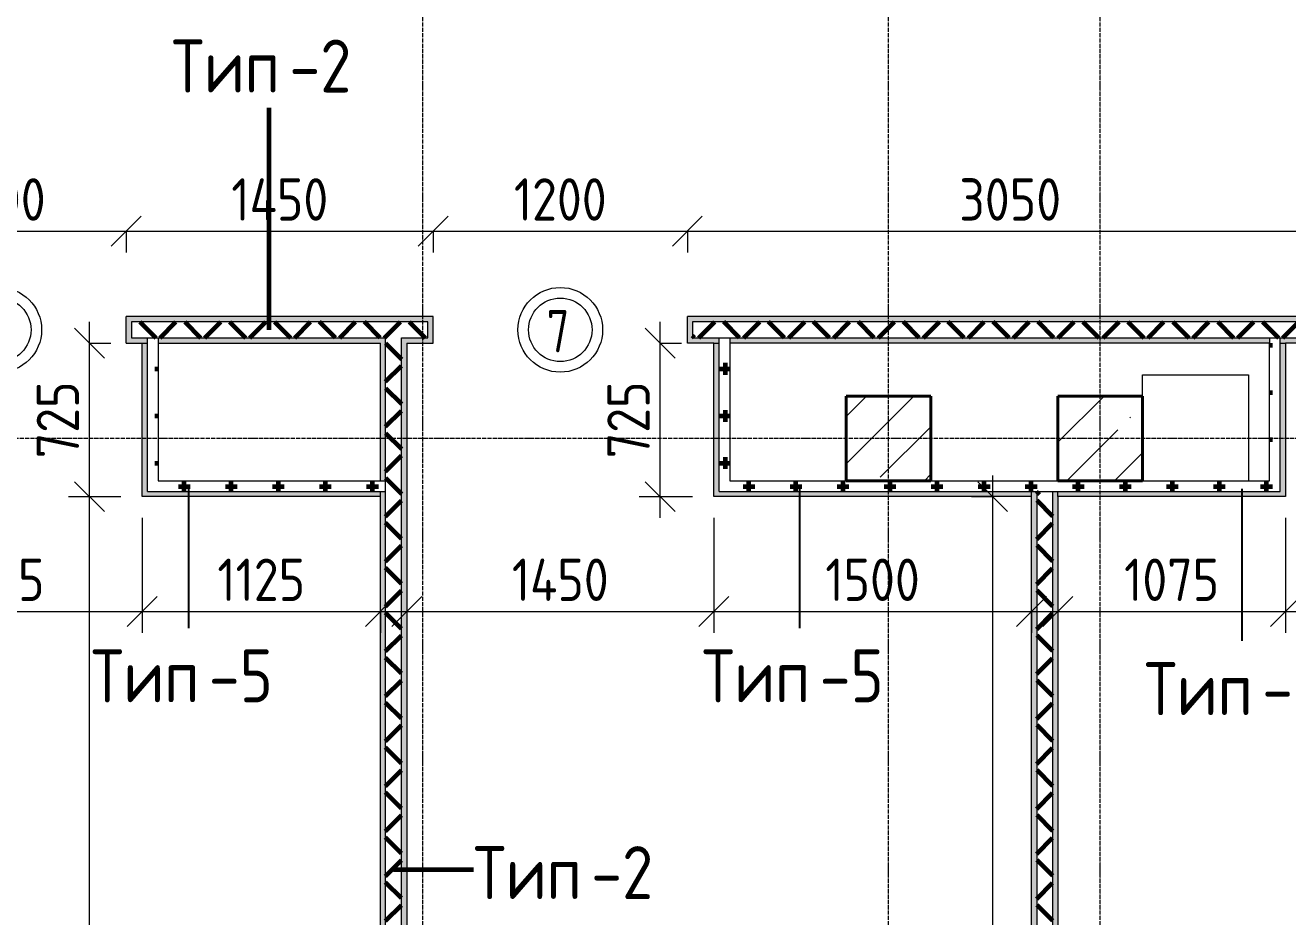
# Model space of a CAD drawing. Header units: millimetres. Extents: x -60946 to 138510, y -262288 to 24501.
# Drawn here: x 12007 to 17970, y -52118 to -47910 of the extents above; entities that cross this region are included whole.
import ezdxf

# ---------------------------------------------------------------- set-up
doc = ezdxf.new("R2010")
doc.units = ezdxf.units.MM
doc.linetypes.add('ADSK_Линия сетки', pattern=[25, 20, -2.5, 0, -2.5])
for name, color, linetype, lineweight in [('2)Тип-2', 3, 'Continuous', 60), ('2)Тип-5', 1, 'Continuous', 60), ('Марки дверей', 7, 'Continuous', 20), ('Несущие колонны', 7, 'Continuous', 18), ('Оси', 7, 'Continuous', 9), ('Перекрытие', 7, 'Continuous', 18), ('Размеры', 7, 'Continuous', 9), ('Стены несущие', 7, 'Continuous', 30), ('Стены отделка', 7, 'Continuous', 30), ('Стены штриховка', 7, 'Continuous', 9)]:
    doc.layers.add(name, color=color, linetype=linetype, lineweight=lineweight)
doc.styles.add('GOST Common_3', font='', dxfattribs={"width": 0.9, "height": 200})
doc.styles.add('GOST Common_B', font='', dxfattribs={"width": 0.8, "height": 200})
doc.styles.get('GOST Common_3').set_extended_font_data('GOST Common')
doc.styles.get('GOST Common_B').set_extended_font_data('GOST Common', bold=True)
doc.dimstyles.new('ADSK_Основной_2_0_2', dxfattribs={"dimscale": 304.8, "dimtxt": 201.142999, "dimasz": 0.463911, "dimexe": 0.328084, "dimexo": 0.328084, "dimgap": 0.164042, "dimtad": 1, "dimdec": 3, "dimrnd": 0.001, "dimdsep": 46, "dimtxsty": 'GOST Common_3', "dimblk1": 'OBLIQUE', "dimblk2": 'OBLIQUE', "dimsah": 1, "dimcen": 0.09, "dimdle": 0.328084, "dimazin": 2, "dimtfac": 1, "dimtdec": 4, "dimtix": 1, "dimtmove": 0, "dimatfit": 3, "dimfxl": 1, "dimtvp": 1, "dimtolj": 1, "dimtzin": 0, "dimlwd": 20, "dimlwe": 20, "dimarcsym": 2})
pattern_1 = [(45, (1283.93, -48864.63), (-224.5064, 224.5064), []), (45, (1508.44, -48864.63), (-224.5064, 224.5064), [396.875, -79.375, 3.353, -76.022])]
pattern_2 = [(45, (1283.93, -48864.63), (-106.066, 106.066), []), (135, (1283.93, -48864.63), (-106.066, -106.066), [])]
pattern_3 = [(0, (1283.93, -48864.63), (111.125, 111.125), [55.562, -166.687]), (90, (1311.72, -48892.41), (-111.125, 111.125), [55.562, -166.687])]

# ---------------------------------------------------------------- blocks, each defined once
blk = doc.blocks.new('ADSK_КолоннаЖБ_Прямоугольная - 400x400 мм-1807143-Кладочный план 1-го этажа')
at = {"layer": 'Несущие колонны', "lineweight": 40}
for p, q in [((-200, 200), (200, 200)), ((-200, -200), (-200, 200)), ((200, 200), (200, -200)), ((200, -200), (-200, -200))]:
    blk.add_line(p, q, dxfattribs=at)
blk = doc.blocks.new('М_двери1 - Марка экземпляра 2-3719212-Кладочный план 1-го этажа')
at = {"layer": 'Марки дверей'}
for radius in [2, 1.5]:
    blk.add_circle((0, 0), radius, dxfattribs=at)
blk = doc.blocks.new('_Oblique')
at = {"color": 0, "linetype": 'ByBlock', "lineweight": -2}
blk.add_line((-0.5, -0.5), (0.5, 0.5), dxfattribs=at)
blk = doc.blocks.new('*D3967')
at = {"layer": 'Defpoints', "color": 0, "transparency": 16777216}
for p in [(11283.9, -48781.9), (12483.9, -48781.9), (12483.9, -48881.9)]:
    blk.add_point(p, dxfattribs=at)
at = {"layer": 'Размеры', "color": 0, "lineweight": 20, "transparency": 16777216}
for p, q in [((11183.9, -48881.9), (12583.9, -48881.9)), ((11283.9, -48881.9), (11283.9, -48981.9)), ((12483.9, -48881.9), (12483.9, -48981.9))]:
    blk.add_line(p, q, dxfattribs=at)
at = {"layer": 'Размеры', "color": 0, "lineweight": 20, "transparency": 16777216, "xscale": 141.4, "yscale": 141.4, "zscale": 141.4, "rotation": 180}
blk.add_blockref('_Oblique', (11283.9, -48881.9), dxfattribs=at)
at = {"layer": 'Размеры', "color": 0, "lineweight": 20, "transparency": 16777216, "xscale": 141.4, "yscale": 141.4, "zscale": 141.4}
blk.add_blockref('_Oblique', (12483.9, -48881.9), dxfattribs=at)
at = {"layer": 'Размеры', "color": 0, "lineweight": 9, "transparency": 16777216, "insert": (11883.9, -48731.9), "char_height": 200, "width": 560.473, "attachment_point": 5, "style": 'GOST Common_3'}
blk.add_mtext('\\A1;1200', dxfattribs=at)
blk = doc.blocks.new('*D3968')
at = {"layer": 'Defpoints', "color": 0, "transparency": 16777216}
for p in [(12483.9, -48781.9), (13933.9, -48781.9), (13933.9, -48881.9)]:
    blk.add_point(p, dxfattribs=at)
at = {"layer": 'Размеры', "color": 0, "lineweight": 20, "transparency": 16777216}
for p, q in [((12383.9, -48881.9), (14033.9, -48881.9)), ((12483.9, -48881.9), (12483.9, -48981.9)), ((13933.9, -48881.9), (13933.9, -48981.9))]:
    blk.add_line(p, q, dxfattribs=at)
at = {"layer": 'Размеры', "color": 0, "lineweight": 20, "transparency": 16777216, "xscale": 141.4, "yscale": 141.4, "zscale": 141.4, "rotation": 180}
blk.add_blockref('_Oblique', (12483.9, -48881.9), dxfattribs=at)
at = {"layer": 'Размеры', "color": 0, "lineweight": 20, "transparency": 16777216, "xscale": 141.4, "yscale": 141.4, "zscale": 141.4}
blk.add_blockref('_Oblique', (13933.9, -48881.9), dxfattribs=at)
at = {"layer": 'Размеры', "color": 0, "lineweight": 9, "transparency": 16777216, "insert": (13208.9, -48731.9), "char_height": 200, "width": 580.928, "attachment_point": 5, "style": 'GOST Common_3'}
blk.add_mtext('\\A1;1450', dxfattribs=at)
blk = doc.blocks.new('*D3969')
at = {"layer": 'Defpoints', "color": 0, "transparency": 16777216}
for p in [(13933.9, -48781.9), (15133.9, -48781.9), (15133.9, -48881.9)]:
    blk.add_point(p, dxfattribs=at)
at = {"layer": 'Размеры', "color": 0, "lineweight": 20, "transparency": 16777216}
for p, q in [((13833.9, -48881.9), (15233.9, -48881.9)), ((13933.9, -48881.9), (13933.9, -48981.9)), ((15133.9, -48881.9), (15133.9, -48981.9))]:
    blk.add_line(p, q, dxfattribs=at)
at = {"layer": 'Размеры', "color": 0, "lineweight": 20, "transparency": 16777216, "xscale": 141.4, "yscale": 141.4, "zscale": 141.4, "rotation": 180}
blk.add_blockref('_Oblique', (13933.9, -48881.9), dxfattribs=at)
at = {"layer": 'Размеры', "color": 0, "lineweight": 20, "transparency": 16777216, "xscale": 141.4, "yscale": 141.4, "zscale": 141.4}
blk.add_blockref('_Oblique', (15133.9, -48881.9), dxfattribs=at)
at = {"layer": 'Размеры', "color": 0, "lineweight": 9, "transparency": 16777216, "insert": (14533.9, -48731.9), "char_height": 200, "width": 560.473, "attachment_point": 5, "style": 'GOST Common_3'}
blk.add_mtext('\\A1;1200', dxfattribs=at)
blk = doc.blocks.new('*D3970')
at = {"layer": 'Defpoints', "color": 0, "transparency": 16777216}
for p in [(15133.9, -48781.9), (18183.9, -48781.9), (18183.9, -48881.9)]:
    blk.add_point(p, dxfattribs=at)
at = {"layer": 'Размеры', "color": 0, "lineweight": 20, "transparency": 16777216}
for p, q in [((15033.9, -48881.9), (18283.9, -48881.9)), ((15133.9, -48881.9), (15133.9, -48981.9)), ((18183.9, -48881.9), (18183.9, -48981.9))]:
    blk.add_line(p, q, dxfattribs=at)
at = {"layer": 'Размеры', "color": 0, "lineweight": 20, "transparency": 16777216, "xscale": 141.4, "yscale": 141.4, "zscale": 141.4, "rotation": 180}
blk.add_blockref('_Oblique', (15133.9, -48881.9), dxfattribs=at)
at = {"layer": 'Размеры', "color": 0, "lineweight": 20, "transparency": 16777216, "xscale": 141.4, "yscale": 141.4, "zscale": 141.4}
blk.add_blockref('_Oblique', (18183.9, -48881.9), dxfattribs=at)
at = {"layer": 'Размеры', "color": 0, "lineweight": 9, "transparency": 16777216, "insert": (16658.9, -48731.9), "char_height": 200, "width": 605.475, "attachment_point": 5, "style": 'GOST Common_3'}
blk.add_mtext('\\A1;3050', dxfattribs=at)
blk = doc.blocks.new('*D4005')
at = {"layer": 'Defpoints', "color": 0, "transparency": 16777216}
for p in [(11183.9, -50134.7), (12558.9, -50134.7), (12558.9, -50677)]:
    blk.add_point(p, dxfattribs=at)
at = {"layer": 'Размеры', "color": 0, "lineweight": 20, "transparency": 16777216}
for p, q in [((11183.9, -50234.7), (11183.9, -50777)), ((12558.9, -50234.7), (12558.9, -50777)), ((11083.9, -50677), (12658.9, -50677))]:
    blk.add_line(p, q, dxfattribs=at)
at = {"layer": 'Размеры', "color": 0, "lineweight": 20, "transparency": 16777216, "xscale": 141.4, "yscale": 141.4, "zscale": 141.4, "rotation": 180}
blk.add_blockref('_Oblique', (11183.9, -50677), dxfattribs=at)
at = {"layer": 'Размеры', "color": 0, "lineweight": 20, "transparency": 16777216, "xscale": 141.4, "yscale": 141.4, "zscale": 141.4}
blk.add_blockref('_Oblique', (12558.9, -50677), dxfattribs=at)
at = {"layer": 'Размеры', "color": 0, "lineweight": 9, "transparency": 16777216, "insert": (11871.4, -50527), "char_height": 200, "width": 560.473, "attachment_point": 5, "style": 'GOST Common_3'}
blk.add_mtext('\\A1;1375', dxfattribs=at)
blk = doc.blocks.new('*D4006')
at = {"layer": 'Defpoints', "color": 0, "transparency": 16777216}
for p in [(12558.9, -50134.7), (13683.9, -50577.1), (13683.9, -50677)]:
    blk.add_point(p, dxfattribs=at)
at = {"layer": 'Размеры', "color": 0, "lineweight": 20, "transparency": 16777216}
for p, q in [((12558.9, -50234.7), (12558.9, -50777)), ((12458.9, -50677), (13783.9, -50677)), ((13683.9, -50677.1), (13683.9, -50777))]:
    blk.add_line(p, q, dxfattribs=at)
at = {"layer": 'Размеры', "color": 0, "lineweight": 20, "transparency": 16777216, "xscale": 141.4, "yscale": 141.4, "zscale": 141.4, "rotation": 180}
blk.add_blockref('_Oblique', (12558.9, -50677), dxfattribs=at)
at = {"layer": 'Размеры', "color": 0, "lineweight": 20, "transparency": 16777216, "xscale": 141.4, "yscale": 141.4, "zscale": 141.4}
blk.add_blockref('_Oblique', (13683.9, -50677), dxfattribs=at)
at = {"layer": 'Размеры', "color": 0, "lineweight": 9, "transparency": 16777216, "insert": (13121.4, -50527), "char_height": 200, "width": 515.472, "attachment_point": 5, "style": 'GOST Common_3'}
blk.add_mtext('\\A1;1125', dxfattribs=at)
blk = doc.blocks.new('*D4012')
at = {"layer": 'Defpoints', "color": 0, "transparency": 16777216}
for p in [(12310.7, -50134.7), (12558.9, -50134.7), (13433.9, -54759.7)]:
    blk.add_point(p, dxfattribs=at)
at = {"layer": 'Размеры', "color": 0, "lineweight": 20, "transparency": 16777216}
for p, q in [((12310.7, -54859.7), (12310.7, -50034.7)), ((12458.9, -50134.7), (12210.7, -50134.7)), ((13333.9, -54759.7), (12210.7, -54759.7))]:
    blk.add_line(p, q, dxfattribs=at)
at = {"layer": 'Размеры', "color": 0, "lineweight": 20, "transparency": 16777216, "xscale": 141.4, "yscale": 141.4, "zscale": 141.4}
for p, rotation in [((12310.7, -50134.7), 90), ((12310.7, -54759.7), 270)]:
    blk.add_blockref('_Oblique', p, dxfattribs=dict(at, rotation=rotation))
at = {"layer": 'Размеры', "color": 0, "lineweight": 9, "transparency": 16777216, "insert": (12160.7, -52447.2), "char_height": 200, "width": 625.93, "attachment_point": 5, "rotation": 90, "style": 'GOST Common_3'}
blk.add_mtext('\\A1;4625', dxfattribs=at)
blk = doc.blocks.new('*D4013')
at = {"layer": 'Defpoints', "color": 0, "transparency": 16777216}
for p in [(12210.7, -49409.7), (12310.7, -49409.7), (12558.9, -50134.7)]:
    blk.add_point(p, dxfattribs=at)
at = {"layer": 'Размеры', "color": 0, "lineweight": 20, "transparency": 16777216}
for p, q in [((12310.7, -50234.7), (12310.7, -49309.7)), ((12310.7, -49409.7), (12410.7, -49409.7)), ((12458.9, -50134.7), (12210.7, -50134.7))]:
    blk.add_line(p, q, dxfattribs=at)
at = {"layer": 'Размеры', "color": 0, "lineweight": 20, "transparency": 16777216, "xscale": 141.4, "yscale": 141.4, "zscale": 141.4}
for p, rotation in [((12310.7, -49409.7), 90), ((12310.7, -50134.7), 270)]:
    blk.add_blockref('_Oblique', p, dxfattribs=dict(at, rotation=rotation))
at = {"layer": 'Размеры', "color": 0, "lineweight": 9, "transparency": 16777216, "insert": (12160.7, -49772.2), "char_height": 200, "width": 454.106, "attachment_point": 5, "rotation": 90, "style": 'GOST Common_3'}
blk.add_mtext('\\A1;725', dxfattribs=at)
blk = doc.blocks.new('*D4022')
at = {"layer": 'Defpoints', "color": 0, "transparency": 16777216}
for p in [(16675.9, -50134.7), (16576, -54759.7), (16675.9, -54759.7)]:
    blk.add_point(p, dxfattribs=at)
at = {"layer": 'Размеры', "color": 0, "lineweight": 20, "transparency": 16777216}
for p, q in [((16576, -50034.7), (16576, -54859.7)), ((16575.9, -50134.7), (16476, -50134.7)), ((16575.9, -54759.7), (16476, -54759.7))]:
    blk.add_line(p, q, dxfattribs=at)
at = {"layer": 'Размеры', "color": 0, "lineweight": 20, "transparency": 16777216, "xscale": 141.4, "yscale": 141.4, "zscale": 141.4}
for p, rotation in [((16576, -50134.7), 90), ((16576, -54759.7), 270)]:
    blk.add_blockref('_Oblique', p, dxfattribs=dict(at, rotation=rotation))
at = {"layer": 'Размеры', "color": 0, "lineweight": 9, "transparency": 16777216, "insert": (16426, -52447.2), "char_height": 200, "width": 625.93, "attachment_point": 5, "rotation": 90, "style": 'GOST Common_3'}
blk.add_mtext('\\A1;4625', dxfattribs=at)
blk = doc.blocks.new('*D4023')
at = {"layer": 'Defpoints', "color": 0, "transparency": 16777216}
for p in [(14906, -49409.7), (15006, -49409.7), (15258.9, -50134.7)]:
    blk.add_point(p, dxfattribs=at)
at = {"layer": 'Размеры', "color": 0, "lineweight": 20, "transparency": 16777216}
for p, q in [((15006, -50234.7), (15006, -49309.7)), ((15006, -49409.7), (15106, -49409.7)), ((15158.9, -50134.7), (14906, -50134.7))]:
    blk.add_line(p, q, dxfattribs=at)
at = {"layer": 'Размеры', "color": 0, "lineweight": 20, "transparency": 16777216, "xscale": 141.4, "yscale": 141.4, "zscale": 141.4}
for p, rotation in [((15006, -49409.7), 90), ((15006, -50134.7), 270)]:
    blk.add_blockref('_Oblique', p, dxfattribs=dict(at, rotation=rotation))
at = {"layer": 'Размеры', "color": 0, "lineweight": 9, "transparency": 16777216, "insert": (14856, -49772.2), "char_height": 200, "width": 454.106, "attachment_point": 5, "rotation": 90, "style": 'GOST Common_3'}
blk.add_mtext('\\A1;725', dxfattribs=at)
blk = doc.blocks.new('*D4024')
at = {"layer": 'Defpoints', "color": 0, "transparency": 16777216}
for p in [(15258.9, -50134.7), (13808.9, -50577.1), (15258.9, -50677)]:
    blk.add_point(p, dxfattribs=at)
at = {"layer": 'Размеры', "color": 0, "lineweight": 20, "transparency": 16777216}
for p, q in [((15258.9, -50234.7), (15258.9, -50777)), ((13708.9, -50677), (15358.9, -50677)), ((13808.9, -50677.1), (13808.9, -50777))]:
    blk.add_line(p, q, dxfattribs=at)
at = {"layer": 'Размеры', "color": 0, "lineweight": 20, "transparency": 16777216, "xscale": 141.4, "yscale": 141.4, "zscale": 141.4, "rotation": 180}
blk.add_blockref('_Oblique', (13808.9, -50677), dxfattribs=at)
at = {"layer": 'Размеры', "color": 0, "lineweight": 20, "transparency": 16777216, "xscale": 141.4, "yscale": 141.4, "zscale": 141.4}
blk.add_blockref('_Oblique', (15258.9, -50677), dxfattribs=at)
at = {"layer": 'Размеры', "color": 0, "lineweight": 9, "transparency": 16777216, "insert": (14533.9, -50527), "char_height": 200, "width": 580.928, "attachment_point": 5, "style": 'GOST Common_3'}
blk.add_mtext('\\A1;1450', dxfattribs=at)
blk = doc.blocks.new('*D4025')
at = {"layer": 'Defpoints', "color": 0, "transparency": 16777216}
for p in [(15258.9, -50134.7), (16758.9, -50577.1), (16758.9, -50677)]:
    blk.add_point(p, dxfattribs=at)
at = {"layer": 'Размеры', "color": 0, "lineweight": 20, "transparency": 16777216}
for p, q in [((15258.9, -50234.7), (15258.9, -50777)), ((15158.9, -50677), (16858.9, -50677)), ((16758.9, -50677.1), (16758.9, -50777))]:
    blk.add_line(p, q, dxfattribs=at)
at = {"layer": 'Размеры', "color": 0, "lineweight": 20, "transparency": 16777216, "xscale": 141.4, "yscale": 141.4, "zscale": 141.4, "rotation": 180}
blk.add_blockref('_Oblique', (15258.9, -50677), dxfattribs=at)
at = {"layer": 'Размеры', "color": 0, "lineweight": 20, "transparency": 16777216, "xscale": 141.4, "yscale": 141.4, "zscale": 141.4}
blk.add_blockref('_Oblique', (16758.9, -50677), dxfattribs=at)
at = {"layer": 'Размеры', "color": 0, "lineweight": 9, "transparency": 16777216, "insert": (16008.9, -50527), "char_height": 200, "width": 560.473, "attachment_point": 5, "style": 'GOST Common_3'}
blk.add_mtext('\\A1;1500', dxfattribs=at)
blk = doc.blocks.new('*D4026')
at = {"layer": 'Defpoints', "color": 0, "transparency": 16777216}
for p in [(17958.9, -50134.7), (16883.9, -50577.1), (17958.9, -50677)]:
    blk.add_point(p, dxfattribs=at)
at = {"layer": 'Размеры', "color": 0, "lineweight": 20, "transparency": 16777216}
for p, q in [((17958.9, -50234.7), (17958.9, -50777)), ((16783.9, -50677), (18058.9, -50677)), ((16883.9, -50677.1), (16883.9, -50777))]:
    blk.add_line(p, q, dxfattribs=at)
at = {"layer": 'Размеры', "color": 0, "lineweight": 20, "transparency": 16777216, "xscale": 141.4, "yscale": 141.4, "zscale": 141.4, "rotation": 180}
blk.add_blockref('_Oblique', (16883.9, -50677), dxfattribs=at)
at = {"layer": 'Размеры', "color": 0, "lineweight": 20, "transparency": 16777216, "xscale": 141.4, "yscale": 141.4, "zscale": 141.4}
blk.add_blockref('_Oblique', (17958.9, -50677), dxfattribs=at)
at = {"layer": 'Размеры', "color": 0, "lineweight": 9, "transparency": 16777216, "insert": (17421.4, -50527), "char_height": 200, "width": 560.473, "attachment_point": 5, "style": 'GOST Common_3'}
blk.add_mtext('\\A1;1075', dxfattribs=at)
blk = doc.blocks.new('*D4027')
at = {"layer": 'Defpoints', "color": 0, "transparency": 16777216}
for p in [(17958.9, -50134.7), (19408.9, -50134.7), (19408.9, -50677)]:
    blk.add_point(p, dxfattribs=at)
at = {"layer": 'Размеры', "color": 0, "lineweight": 20, "transparency": 16777216}
for p, q in [((17958.9, -50234.7), (17958.9, -50777)), ((19408.9, -50234.7), (19408.9, -50777)), ((17858.9, -50677), (19508.9, -50677))]:
    blk.add_line(p, q, dxfattribs=at)
at = {"layer": 'Размеры', "color": 0, "lineweight": 20, "transparency": 16777216, "xscale": 141.4, "yscale": 141.4, "zscale": 141.4, "rotation": 180}
blk.add_blockref('_Oblique', (17958.9, -50677), dxfattribs=at)
at = {"layer": 'Размеры', "color": 0, "lineweight": 20, "transparency": 16777216, "xscale": 141.4, "yscale": 141.4, "zscale": 141.4}
blk.add_blockref('_Oblique', (19408.9, -50677), dxfattribs=at)
at = {"layer": 'Размеры', "color": 0, "lineweight": 9, "transparency": 16777216, "insert": (18683.9, -50527), "char_height": 200, "width": 580.928, "attachment_point": 5, "style": 'GOST Common_3'}
blk.add_mtext('\\A1;1450', dxfattribs=at)

msp = doc.modelspace()

# ---------------------------------------------------------------- hatches: boundary and pattern name
at = {"layer": '2)Тип-2'}
h = msp.add_hatch(color=256, dxfattribs=at)
h.paths.add_polyline_path([(11258.9343, -49309.6624), (11258.9343, -49284.6624), (9308.9343, -49284.6624), (9308.9343, -49309.6624), (10529.3613, -49309.6624)])
h.paths.add_polyline_path([(2908.9343, -49309.6624), (5483.9343, -49309.6624), (5483.9343, -49284.6624), (2908.9343, -49284.6624)])
h.paths.add_polyline_path([(12508.9343, -49309.6624), (13783.9343, -49309.6624), (13783.9343, -49284.6624), (12508.9343, -49284.6624)])
h.paths.add_polyline_path([(-4931.599, -49309.6624), (-841.0657, -49309.6624), (-841.0657, -49284.6624), (-8216.0657, -49284.6624), (-8216.0657, -49309.6624), (-6404.0714, -49309.6624)])
h.paths.add_polyline_path([(608.9343, -49309.6624), (1658.9343, -49309.6624), (1658.9343, -49284.6624), (608.9343, -49284.6624)])
h.paths.add_polyline_path([(7333.9343, -49309.6624), (8258.9343, -49309.6624), (8258.9343, -49284.6624), (7333.9343, -49284.6624)])
h.paths.add_polyline_path([(7258.9343, -49309.6624), (7258.9343, -49284.6624), (6583.9343, -49284.6624), (6583.9343, -49309.6624), (6848.1803, -49309.6624)])
h = msp.add_hatch(dxfattribs=at)
h.set_pattern_fill('FP_4', color=256, style=0, pattern_type=2)
h.set_pattern_definition(pattern_2)
h.paths.add_polyline_path([(13708.9343, -49384.6624), (13708.9343, -49309.6624), (12508.9343, -49309.6624), (12508.9343, -49384.6624), (13683.9343, -49384.6624)])
h.paths.add_polyline_path([(-6721.0657, -49384.6624), (-841.0657, -49384.6624), (-841.0657, -49309.6624), (-8141.0657, -49309.6624), (-8141.0657, -49384.6624), (-6771.0657, -49384.6624)])
h.paths.add_polyline_path([(11158.9343, -49384.6624), (11258.9343, -49384.6624), (11258.9343, -49309.6624), (9308.9343, -49309.6624), (9308.9343, -49384.6624), (11108.9343, -49384.6624)])
h.paths.add_polyline_path([(8133.9343, -49384.6624), (8258.9343, -49384.6624), (8258.9343, -49309.6624), (6583.9343, -49309.6624), (6583.9343, -49384.6624), (8083.9343, -49384.6624)])
h.paths.add_polyline_path([(5483.9343, -49384.6624), (5483.9343, -49309.6624), (2908.9343, -49309.6624), (2908.9343, -49384.6624), (5383.9343, -49384.6624)])
h.paths.add_polyline_path([(683.9343, -49384.6624), (1658.9343, -49384.6624), (1658.9343, -49309.6624), (608.9343, -49309.6624), (608.9343, -49384.6624), (633.9343, -49384.6624)])
h = msp.add_hatch(color=256, dxfattribs=at)
h.paths.add_polyline_path([(3903.2355, -49409.6624), (5333.9343, -49409.6624), (5333.9343, -49384.6624), (3083.9343, -49384.6624), (3083.9343, -49409.6624)])
h.paths.add_polyline_path([(-4541.0657, -49409.6624), (-4541.0657, -49384.6624), (-5171.0657, -49384.6624), (-5171.0657, -49409.6624), (-4566.0657, -49409.6624)])
h.paths.add_polyline_path([(12738.0699, -49409.6624), (13683.9343, -49409.6624), (13683.9343, -49384.6624), (12633.9343, -49384.6624), (12633.9343, -49409.6624)])
h.paths.add_polyline_path([(-2891.0657, -49409.6624), (-2891.0657, -49384.6624), (-4491.0657, -49384.6624), (-4491.0657, -49409.6624), (-3459.1266, -49409.6624)])
h.paths.add_polyline_path([(-2841.0657, -49409.6624), (-916.0657, -49409.6624), (-916.0657, -49384.6624), (-2841.0657, -49384.6624)])
h.paths.add_polyline_path([(12583.9343, -49409.6624), (12583.9343, -49384.6624), (12508.9343, -49384.6624), (12508.9343, -49284.6624), (12483.9343, -49284.6624), (12483.9343, -49409.6624), (12558.9343, -49409.6624)])
h.paths.add_polyline_path([(-866.0657, -49409.6624), (-841.0657, -49409.6624), (-841.0657, -49384.6624), (-866.0657, -49384.6624)])
h.paths.add_polyline_path([(11283.9343, -49409.6624), (11283.9343, -49284.6624), (11258.9343, -49284.6624), (11258.9343, -49384.6624), (11158.9343, -49384.6624), (11158.9343, -49409.6624), (11265.5975, -49409.6624)])
h.paths.add_polyline_path([(683.9343, -49409.6624), (1483.9343, -49409.6624), (1483.9343, -49384.6624), (683.9343, -49384.6624)])
h.paths.add_polyline_path([(633.9343, -49409.6624), (633.9343, -49384.6624), (608.9343, -49384.6624), (608.9343, -49409.6624)])
h.paths.add_polyline_path([(10529.3613, -49409.6624), (11108.9343, -49409.6624), (11108.9343, -49384.6624), (9983.9343, -49384.6624), (9983.9343, -49409.6624), (10008.9343, -49409.6624)])
h.paths.add_polyline_path([(1683.9343, -49409.6624), (1683.9343, -49284.6624), (1658.9343, -49284.6624), (1658.9343, -49384.6624), (1533.9343, -49384.6624), (1533.9343, -49409.6624), (1558.9343, -49409.6624)])
h.paths.add_polyline_path([(9908.9343, -49409.6624), (9908.9343, -49384.6624), (9483.9343, -49384.6624), (9483.9343, -49409.6624), (9883.9343, -49409.6624)])
h.paths.add_polyline_path([(2883.9343, -49409.6624), (3033.9343, -49409.6624), (3033.9343, -49384.6624), (2908.9343, -49384.6624), (2908.9343, -49284.6624), (2883.9343, -49284.6624)])
h.paths.add_polyline_path([(9433.9343, -49409.6624), (9433.9343, -49384.6624), (9308.9343, -49384.6624), (9308.9343, -49409.6624), (9408.9343, -49409.6624)])
h.paths.add_polyline_path([(8158.9343, -49409.6624), (8258.9343, -49409.6624), (8258.9343, -49384.6624), (8133.9343, -49384.6624), (8133.9343, -49409.6624)])
h.paths.add_polyline_path([(6733.9343, -49409.6624), (8083.9343, -49409.6624), (8083.9343, -49384.6624), (6733.9343, -49384.6624)])
h.paths.add_polyline_path([(6558.9343, -49409.6624), (6683.9343, -49409.6624), (6683.9343, -49384.6624), (6583.9343, -49384.6624), (6583.9343, -49284.6624), (6558.9343, -49284.6624)])
h.paths.add_polyline_path([(5508.9343, -49409.6624), (5508.9343, -49284.6624), (5483.9343, -49284.6624), (5483.9343, -49384.6624), (5383.9343, -49384.6624), (5383.9343, -49409.6624), (5408.9343, -49409.6624)])
h.paths.add_polyline_path([(-6771.0657, -49409.6624), (-6771.0657, -49384.6624), (-8116.0657, -49384.6624), (-8116.0657, -49409.6624), (-7876.5438, -49409.6624)])
h.paths.add_polyline_path([(-6404.0714, -49409.6624), (-5221.0657, -49409.6624), (-5221.0657, -49384.6624), (-6721.0657, -49384.6624), (-6721.0657, -49409.6624), (-6696.0657, -49409.6624)])
h = msp.add_hatch(dxfattribs=at)
h.set_pattern_fill('FP_4', color=256, style=0, pattern_type=2)
h.set_pattern_definition(pattern_2)
h.paths.add_polyline_path([(13708.9343, -54759.6624), (13783.9343, -54759.6624), (13783.9343, -49309.6624), (13708.9343, -49309.6624), (13708.9343, -53855.1206)])
h = msp.add_hatch(color=256, dxfattribs=at)
h.paths.add_polyline_path([(13808.9343, -54759.6624), (13808.9343, -49384.6624), (13783.9343, -49384.6624), (13783.9343, -54759.6624)])
h.paths.add_polyline_path([(13808.9343, -49309.6624), (13808.9343, -49284.6624), (13783.9343, -49284.6624), (13783.9343, -49309.6624)])
h = msp.add_hatch(dxfattribs=at)
h.set_pattern_fill('FP_4', color=256, style=0, pattern_type=2)
h.set_pattern_definition(pattern_2)
h.paths.add_polyline_path([(20718.9343, -49384.6624), (20718.9343, -49309.6624), (19208.9343, -49309.6624), (19208.9343, -49384.6624), (20593.9343, -49384.6624)])
h.paths.add_polyline_path([(29258.9343, -49384.6624), (29258.9343, -49309.6624), (27708.9343, -49309.6624), (27708.9343, -49384.6624), (28935.2663, -49384.6624)])
h.paths.add_polyline_path([(15333.9343, -49384.6624), (18158.9343, -49384.6624), (18158.9343, -49309.6624), (15158.9343, -49309.6624), (15158.9343, -49384.6624), (15283.9343, -49384.6624)])
h.paths.add_polyline_path([(26458.9343, -49384.6624), (26458.9343, -49309.6624), (25258.9343, -49309.6624), (25258.9343, -49384.6624), (25990.3215, -49384.6624)])
h.paths.add_polyline_path([(24008.9343, -49384.6624), (24008.9343, -49309.6624), (21968.9343, -49309.6624), (21968.9343, -49384.6624), (23883.9343, -49384.6624)])
h.paths.add_polyline_path([(13808.9343, -49384.6624), (13908.9343, -49384.6624), (13908.9343, -49309.6624), (13783.9343, -49309.6624), (13783.9343, -49384.6624)])
h = msp.add_hatch(color=256, dxfattribs=at)
h.paths.add_polyline_path([(29183.9343, -49309.6624), (29183.9343, -49284.6624), (27708.9343, -49284.6624), (27708.9343, -49309.6624), (28935.2663, -49309.6624)])
h.paths.add_polyline_path([(25258.9343, -49309.6624), (26458.9343, -49309.6624), (26458.9343, -49284.6624), (25258.9343, -49284.6624)])
h.paths.add_polyline_path([(24008.9343, -49309.6624), (24008.9343, -49284.6624), (21968.9343, -49284.6624), (21968.9343, -49309.6624), (23045.3767, -49309.6624)])
h.paths.add_polyline_path([(19208.9343, -49309.6624), (20718.9343, -49309.6624), (20718.9343, -49284.6624), (19208.9343, -49284.6624)])
h.paths.add_polyline_path([(17155.4871, -49309.6624), (18158.9343, -49309.6624), (18158.9343, -49284.6624), (15158.9343, -49284.6624), (15158.9343, -49309.6624), (15683.0147, -49309.6624)])
h.paths.add_polyline_path([(13808.9343, -49309.6624), (13908.9343, -49309.6624), (13908.9343, -49284.6624), (13808.9343, -49284.6624)])
h = msp.add_hatch(color=256, dxfattribs=at)
h.paths.add_polyline_path([(17883.9343, -49409.6624), (17883.9343, -49384.6624), (15333.9343, -49384.6624), (15333.9343, -49409.6624), (17155.4871, -49409.6624)])
h.paths.add_polyline_path([(19483.9343, -49409.6624), (20543.9343, -49409.6624), (20543.9343, -49384.6624), (19483.9343, -49384.6624)])
h.paths.add_polyline_path([(19183.9343, -49409.6624), (19433.9343, -49409.6624), (19433.9343, -49384.6624), (19208.9343, -49384.6624), (19208.9343, -49284.6624), (19183.9343, -49284.6624)])
h.paths.add_polyline_path([(17933.9343, -49409.6624), (18183.9343, -49409.6624), (18183.9343, -49284.6624), (18158.9343, -49284.6624), (18158.9343, -49384.6624), (17933.9343, -49384.6624)])
h.paths.add_polyline_path([(28935.2663, -49409.6624), (29283.9343, -49409.6624), (29283.9343, -49384.6624), (27708.9343, -49384.6624), (27708.9343, -49284.6624), (27683.9343, -49284.6624), (27683.9343, -49409.6624)])
h.paths.add_polyline_path([(20743.9343, -49409.6624), (20743.9343, -49284.6624), (20718.9343, -49284.6624), (20718.9343, -49384.6624), (20593.9343, -49384.6624), (20593.9343, -49409.6624), (20618.9343, -49409.6624)])
h.paths.add_polyline_path([(26483.9343, -49409.6624), (26483.9343, -49284.6624), (26458.9343, -49284.6624), (26458.9343, -49384.6624), (25433.9343, -49384.6624), (25433.9343, -49409.6624), (25990.3215, -49409.6624)])
h.paths.add_polyline_path([(22143.9343, -49409.6624), (23833.9343, -49409.6624), (23833.9343, -49384.6624), (22143.9343, -49384.6624)])
h.paths.add_polyline_path([(25383.9343, -49409.6624), (25383.9343, -49384.6624), (25258.9343, -49384.6624), (25258.9343, -49284.6624), (25233.9343, -49284.6624), (25233.9343, -49409.6624), (25358.9343, -49409.6624)])
h.paths.add_polyline_path([(21943.9343, -49409.6624), (22093.9343, -49409.6624), (22093.9343, -49384.6624), (21968.9343, -49384.6624), (21968.9343, -49284.6624), (21943.9343, -49284.6624)])
h.paths.add_polyline_path([(15258.9343, -49409.6624), (15283.9343, -49409.6624), (15283.9343, -49384.6624), (15158.9343, -49384.6624), (15158.9343, -49284.6624), (15133.9343, -49284.6624), (15133.9343, -49409.6624)])
h.paths.add_polyline_path([(23908.9343, -49409.6624), (24033.9343, -49409.6624), (24033.9343, -49284.6624), (24008.9343, -49284.6624), (24008.9343, -49384.6624), (23883.9343, -49384.6624), (23883.9343, -49409.6624)])
h.paths.add_polyline_path([(13933.9343, -49409.6624), (13933.9343, -49284.6624), (13908.9343, -49284.6624), (13908.9343, -49384.6624), (13808.9343, -49384.6624), (13808.9343, -49409.6624)])
h = msp.add_hatch(color=256, dxfattribs=at)
h.paths.add_polyline_path([(13708.9343, -54759.6624), (13708.9343, -50109.6624), (13683.9343, -50109.6624), (13683.9343, -54759.6624)])
h.paths.add_polyline_path([(13708.9343, -50059.6624), (13708.9343, -49384.6624), (13683.9343, -49384.6624), (13683.9343, -50059.6624)])
h = msp.add_hatch(color=256, dxfattribs=at)
h.paths.add_polyline_path([(16783.9343, -55809.6624), (16783.9343, -54859.6624), (16758.9343, -54859.6624), (16758.9343, -55809.6624)])
h.paths.add_polyline_path([(16758.9343, -54784.6624), (16783.9343, -54784.6624), (16783.9343, -50109.6624), (16758.9343, -50109.6624), (16758.9343, -54759.6624)])
h = msp.add_hatch(dxfattribs=at)
h.set_pattern_fill('FP_4', color=256, style=0, pattern_type=2)
h.set_pattern_definition(pattern_2)
h.paths.add_polyline_path([(16858.9343, -55809.6624), (16858.9343, -50109.6624), (16783.9343, -50109.6624), (16783.9343, -55809.6624)])
msp.add_hatch(color=256, dxfattribs=at).paths.add_polyline_path([(16883.9343, -55809.6624), (16883.9343, -50109.6624), (16858.9343, -50109.6624), (16858.9343, -55809.6624)])
at = {"layer": '2)Тип-5', "true_color": 0xd50000}
for points in [[(12583.9343, -50134.6624), (12583.9343, -49409.6624), (12558.9343, -49409.6624), (12558.9343, -50134.6624)], [(15283.9343, -50109.6624), (15283.9343, -49409.6624), (15258.9343, -49409.6624), (15258.9343, -50109.6624)], [(17933.9343, -50109.6624), (17958.9343, -50109.6624), (17958.9343, -49409.6624), (17933.9343, -49409.6624), (17933.9343, -50059.6624)], [(12583.9343, -50134.6624), (13683.9343, -50134.6624), (13683.9343, -50109.6624), (12583.9343, -50109.6624)]]:
    msp.add_hatch(color=12, dxfattribs=at).paths.add_polyline_path(points)
h = msp.add_hatch(dxfattribs=at)
h.set_pattern_fill('FP_6', color=12, style=0, pattern_type=2)
h.set_pattern_definition(pattern_3)
h.paths.add_polyline_path([(12583.9343, -50109.6624), (12633.9343, -50109.6624), (12633.9343, -49384.6624), (12583.9343, -49384.6624), (12583.9343, -49409.6624)])
h = msp.add_hatch(dxfattribs=at)
h.set_pattern_fill('FP_6', color=12, style=0, pattern_type=2)
h.set_pattern_definition(pattern_3)
h.paths.add_polyline_path([(15283.9343, -50059.6624), (15333.9343, -50059.6624), (15333.9343, -49384.6624), (15283.9343, -49384.6624), (15283.9343, -49409.6624)])
h = msp.add_hatch(dxfattribs=at)
h.set_pattern_fill('FP_6', color=12, style=0, pattern_type=2)
h.set_pattern_definition(pattern_3)
h.paths.add_polyline_path([(17933.9343, -50059.6624), (17933.9343, -49384.6624), (17883.9343, -49384.6624), (17883.9343, -50059.6624)])
h = msp.add_hatch(dxfattribs=at)
h.set_pattern_fill('FP_6', color=12, style=0, pattern_type=2)
h.set_pattern_definition(pattern_3)
h.paths.add_polyline_path([(13683.9343, -50109.6624), (13708.9343, -50109.6624), (13708.9343, -50059.6624), (12633.9343, -50059.6624), (12633.9343, -50109.6624), (12738.0699, -50109.6624)])
h = msp.add_hatch(dxfattribs=at)
h.set_pattern_fill('FP_6', color=12, style=0, pattern_type=2)
h.set_pattern_definition(pattern_3)
h.paths.add_polyline_path([(16858.9343, -50109.6624), (17933.9343, -50109.6624), (17933.9343, -50059.6624), (15283.9343, -50059.6624), (15283.9343, -50109.6624), (16783.9343, -50109.6624)])
h = msp.add_hatch(color=12, dxfattribs=at)
h.paths.add_polyline_path([(17958.9343, -50134.6624), (17958.9343, -50109.6624), (16883.9343, -50109.6624), (16883.9343, -50134.6624), (17155.4871, -50134.6624)])
h.paths.add_polyline_path([(16758.9343, -50134.6624), (16758.9343, -50109.6624), (15258.9343, -50109.6624), (15258.9343, -50134.6624), (15683.0147, -50134.6624)])
at = {"layer": 'Несущие колонны', "lineweight": 9}
h = msp.add_hatch(dxfattribs=at)
h.set_pattern_fill('FP_3', color=256, style=0, pattern_type=2)
h.set_pattern_definition(pattern_1)
h.paths.add_polyline_path([(15883.9343, -50059.6624), (16283.9343, -50059.6624), (16283.9343, -49659.6624), (15883.9343, -49659.6624)])
h = msp.add_hatch(dxfattribs=at)
h.set_pattern_fill('FP_3', color=256, style=0, pattern_type=2)
h.set_pattern_definition(pattern_1)
h.paths.add_polyline_path([(16883.9343, -50059.6624), (17283.9343, -50059.6624), (17283.9343, -49659.6624), (16883.9343, -49659.6624)])

# ---------------------------------------------------------------- linework, layer by layer
at = {"layer": '2)Тип-2'}
for p, q in [((13158.2412, -49347.1624), (13158.2412, -48299.3779)), ((13746.4343, -51895.0889), (14124.0843, -51895.0889))]:
    msp.add_line(p, q, dxfattribs=at)
at = {"layer": '2)Тип-5', "lineweight": 25}
for p, q in [((12778.158, -50097.1624), (12778.158, -50754.8177)), ((15663.0724, -50097.1624), (15663.0724, -50754.8177)), ((17753.36, -50097.1624), (17753.36, -50815.3346))]:
    msp.add_line(p, q, dxfattribs=at)
at = {"layer": 'Несущие колонны', "lineweight": 9}
for p, q in [((16283.9343, -49659.6624), (15883.9343, -49659.6624)), ((15883.9343, -50059.6624), (15883.9343, -49659.6624)), ((16283.9343, -49659.6624), (16283.9343, -50059.6624)), ((17283.9343, -49659.6624), (16883.9343, -49659.6624)), ((16883.9343, -50059.6624), (16883.9343, -49659.6624)), ((17283.9343, -49659.6624), (17283.9343, -50059.6624)), ((16283.9343, -50059.6624), (15883.9343, -50059.6624)), ((17283.9343, -50059.6624), (16883.9343, -50059.6624))]:
    msp.add_line(p, q, dxfattribs=at)
at = {"layer": 'Оси', "linetype": 'ADSK_Линия сетки', "lineweight": 5}
for p, q in [((13883.9343, -59838.5137), (13883.9343, -38837.1863)), ((16083.9343, -59838.5137), (16083.9343, -38837.1863)), ((17083.9343, -59838.5137), (17083.9343, -38837.1863)), ((63681.4538, -49859.6624), (-23956.1623, -49859.6624))]:
    msp.add_line(p, q, dxfattribs=at)
at = {"layer": 'Перекрытие'}
for p, q in [((17283.9343, -49659.6624), (17283.9343, -49559.6624)), ((17283.9343, -49559.6624), (17783.9343, -49559.6624)), ((17783.9343, -49559.6624), (17783.9343, -50059.6624))]:
    msp.add_line(p, q, dxfattribs=at)
at = {"layer": 'Стены несущие', "lineweight": 9}
for p, q in [((13933.9343, -49284.6624), (12483.9343, -49284.6624)), ((12483.9343, -49409.6624), (12483.9343, -49284.6624)), ((13933.9343, -49409.6624), (13933.9343, -49284.6624)), ((18183.9343, -49284.6624), (15133.9343, -49284.6624)), ((15133.9343, -49409.6624), (15133.9343, -49284.6624)), ((12483.9343, -49409.6624), (12558.9343, -49409.6624)), ((12633.9343, -49409.6624), (13683.9343, -49409.6624)), ((12633.9343, -49409.6624), (12633.9343, -50059.6624)), ((13683.9343, -50059.6624), (13683.9343, -49409.6624)), ((13808.9343, -49409.6624), (13808.9343, -54759.6624)), ((13808.9343, -49409.6624), (13933.9343, -49409.6624)), ((15258.9343, -49409.6624), (15133.9343, -49409.6624)), ((17883.9343, -49409.6624), (15333.9343, -49409.6624)), ((15333.9343, -49409.6624), (15333.9343, -50059.6624)), ((17883.9343, -50059.6624), (17883.9343, -49409.6624)), ((18183.9343, -49409.6624), (17958.9343, -49409.6624)), ((12633.9343, -50059.6624), (13683.9343, -50059.6624)), ((15333.9343, -50059.6624), (17883.9343, -50059.6624)), ((13683.9343, -54759.6624), (13683.9343, -50134.6624)), ((16758.9343, -54759.6624), (16758.9343, -50134.6624)), ((16883.9343, -50134.6624), (16883.9343, -56059.6624))]:
    msp.add_line(p, q, dxfattribs=at)
at = {"layer": 'Стены отделка', "lineweight": 18}
for p, q in [((12558.9343, -50134.6624), (12558.9343, -49409.6624)), ((15258.9343, -50134.6624), (15258.9343, -49409.6624)), ((17958.9343, -49409.6624), (17958.9343, -50134.6624)), ((13683.9343, -50134.6624), (12558.9343, -50134.6624)), ((16758.9343, -50134.6624), (15258.9343, -50134.6624)), ((17958.9343, -50134.6624), (16883.9343, -50134.6624))]:
    msp.add_line(p, q, dxfattribs=at)
at = {"layer": 'Стены штриховка', "lineweight": 9}
for p, q in [((13908.9343, -49309.6624), (12508.9343, -49309.6624)), ((12508.9343, -49309.6624), (12508.9343, -49384.6624)), ((13908.9343, -49384.6624), (13908.9343, -49309.6624)), ((18158.9343, -49309.6624), (15158.9343, -49309.6624)), ((15158.9343, -49309.6624), (15158.9343, -49384.6624)), ((12508.9343, -49384.6624), (13708.9343, -49384.6624)), ((12558.9343, -49409.6624), (12583.9343, -49409.6624)), ((12583.9343, -50109.6624), (12583.9343, -49384.6624)), ((12633.9343, -49384.6624), (12633.9343, -49409.6624)), ((13708.9343, -54759.6624), (13708.9343, -49384.6624)), ((13783.9343, -54759.6624), (13783.9343, -49384.6624)), ((13783.9343, -49384.6624), (13908.9343, -49384.6624)), ((15158.9343, -49384.6624), (18158.9343, -49384.6624)), ((15258.9343, -49409.6624), (15283.9343, -49409.6624)), ((15283.9343, -50109.6624), (15283.9343, -49384.6624)), ((15333.9343, -49384.6624), (15333.9343, -49409.6624)), ((17883.9343, -49384.6624), (17883.9343, -49409.6624)), ((17933.9343, -50109.6624), (17933.9343, -49384.6624)), ((17933.9343, -49409.6624), (17958.9343, -49409.6624)), ((13683.9343, -50059.6624), (13708.9343, -50059.6624)), ((12583.9343, -50109.6624), (13708.9343, -50109.6624)), ((13683.9343, -50134.6624), (13683.9343, -50109.6624)), ((15283.9343, -50109.6624), (17933.9343, -50109.6624)), ((16758.9343, -50134.6624), (16758.9343, -50109.6624)), ((16783.9343, -50109.6624), (16783.9343, -54784.6624)), ((16858.9343, -50109.6624), (16858.9343, -55809.6624)), ((16883.9343, -50134.6624), (16883.9343, -50109.6624))]:
    msp.add_line(p, q, dxfattribs=at)

# ---------------------------------------------------------------- block references
at = {"layer": 'Марки дверей', "xscale": 99.99999999999993, "yscale": 99.99999999999993, "zscale": 99.99999999999993}
for p in [(11883.9343, -49347.1624), (14533.9343, -49347.1624)]:
    msp.add_blockref('М_двери1 - Марка экземпляра 2-3719212-Кладочный план 1-го этажа', p, dxfattribs=at)
at = {"layer": 'Несущие колонны', "lineweight": 40, "rotation": 89.9999999999999}
for p in [(16083.9343, -49859.6624), (17083.9343, -49859.6624)]:
    msp.add_blockref('ADSK_КолоннаЖБ_Прямоугольная - 400x400 мм-1807143-Кладочный план 1-го этажа', p, dxfattribs=at)

# ---------------------------------------------------------------- texts
at = {"layer": '2)Тип-2', "color": 116, "lineweight": 9, "true_color": 0x008040, "char_height": 250, "attachment_point": 1, "style": 'GOST Common_3'}
for s, insert, width in [('Тип', (12698.2412, -47976.9508), 673.4175), ('-2', (13253.8662, -47976.9508), 432.91125), ('Тип', (14124.0843, -51784.1618), 673.4175), ('-2', (14679.7093, -51784.1618), 432.91125)]:
    msp.add_mtext(s, dxfattribs=dict(at, insert=insert, width=width))
at = {"layer": '2)Тип-5', "color": 116, "lineweight": 25, "true_color": 0x008040, "char_height": 250, "attachment_point": 1, "style": 'GOST Common_3'}
for s, insert, width in [('Тип', (12318.158, -50855.3906), 673.4175), ('-5', (12873.783, -50855.3906), 432.91125), ('Тип', (15203.0724, -50855.3906), 673.4175), ('-5', (15758.6974, -50855.3906), 432.91125), ('Тип', (17293.36, -50915.9075), 673.4175), ('-5', (17848.985, -50915.9075), 432.91125)]:
    msp.add_mtext(s, dxfattribs=dict(at, insert=insert, width=width))
at = {"layer": 'Марки дверей', "lineweight": 5, "insert": (14469.8769, -49253.5035), "char_height": 200, "width": 147.5105, "attachment_point": 1, "style": 'GOST Common_B'}
msp.add_mtext('\\fGOST Common|b1|i0|c204|p34|;\\W.8;7', dxfattribs=at)

# ---------------------------------------------------------------- dimensions: what is measured, and where the dimension line sits
at = {"layer": 'Размеры', "lineweight": 9}
for base, p1, p2, override, picture, middle in [((12483.9343, -48881.9029), (11283.9343, -48781.918), (12483.9343, -48781.918), {"dimpost": '<>', "dimfxl": 1200}, '*D3967', (11883.9343, -48731.9029)), ((13933.9343, -48881.9029), (12483.9343, -48781.918), (13933.9343, -48781.918), {"dimpost": '<>', "dimfxl": 1450}, '*D3968', (13208.9343, -48731.9029)), ((15133.9343, -48881.9029), (13933.9343, -48781.918), (15133.9343, -48781.918), {"dimpost": '<>', "dimfxl": 1200}, '*D3969', (14533.9343, -48731.9029)), ((18183.9343, -48881.9029), (15133.9343, -48781.918), (18183.9343, -48781.918), {"dimpost": '<>', "dimfxl": 3050}, '*D3970', (16658.9343, -48731.9029)), ((12558.9343, -50677.0494), (11183.9343, -50134.6624), (12558.9343, -50134.6624), {"dimpost": '<>', "dimfxl": 1375}, '*D4005', (11871.4343, -50527.0494)), ((13683.9343, -50677.0494), (12558.9343, -50134.6624), (13683.9343, -50577.0645), {"dimpost": '<>', "dimfxl": 1208.860887}, '*D4006', (13121.4343, -50527.0494)), ((15258.9343, -50677.0494), (13808.9343, -50577.0645), (15258.9343, -50134.6624), {"dimpost": '<>', "dimfxl": 1515.988009}, '*D4024', (14533.9343, -50527.0494)), ((16758.9343, -50677.0494), (15258.9343, -50134.6624), (16758.9343, -50577.0645), {"dimpost": '<>', "dimfxl": 1563.879677}, '*D4025', (16008.9343, -50527.0494)), ((17958.9343, -50677.0494), (16883.9343, -50577.0645), (17958.9343, -50134.6624), {"dimpost": '<>', "dimfxl": 1162.473502}, '*D4026', (17421.4343, -50527.0494)), ((19408.9343, -50677.0494), (17958.9343, -50134.6624), (19408.9343, -50134.6624), {"dimpost": '<>', "dimfxl": 1450}, '*D4027', (18683.9343, -50527.0494))]:
    dim = msp.add_linear_dim(base=base, p1=p1, p2=p2, dimstyle='ADSK_Основной_2_0_2', override=override, dxfattribs=at)
    dim.commit()
    dim.dimension.update_dxf_attribs({"geometry": picture, "text_midpoint": middle})
for base, p1, p2, override, picture, middle in [((12310.6545, -49409.6624), (12558.9343, -50134.6624), (12210.6696, -49409.6624), {"dimpost": '<>', "dimfxl": 804.309218}, '*D4013', (12160.6545, -49772.1624)), ((15006.0295, -49409.6624), (15258.9343, -50134.6624), (14906.0446, -49409.6624), {"dimpost": '<>', "dimfxl": 806.322606}, '*D4023', (14856.0295, -49772.1624)), ((12310.6545, -50134.6624), (13433.9343, -54759.6624), (12558.9343, -50134.6624), {"dimpost": '<>', "dimfxl": 4707.042596}, '*D4012', (12160.6545, -52447.1624)), ((16575.9597, -54759.6624), (16675.9446, -50134.6624), (16675.9446, -54759.6624), {"dimpost": '<>', "dimfxl": 4625}, '*D4022', (16425.9597, -52447.1624))]:
    dim = msp.add_linear_dim(base=base, p1=p1, p2=p2, angle=90, dimstyle='ADSK_Основной_2_0_2', override=override, dxfattribs=at)
    dim.commit()
    dim.dimension.update_dxf_attribs({"geometry": picture, "text_midpoint": middle})

doc.saveas('drawing.dxf')
